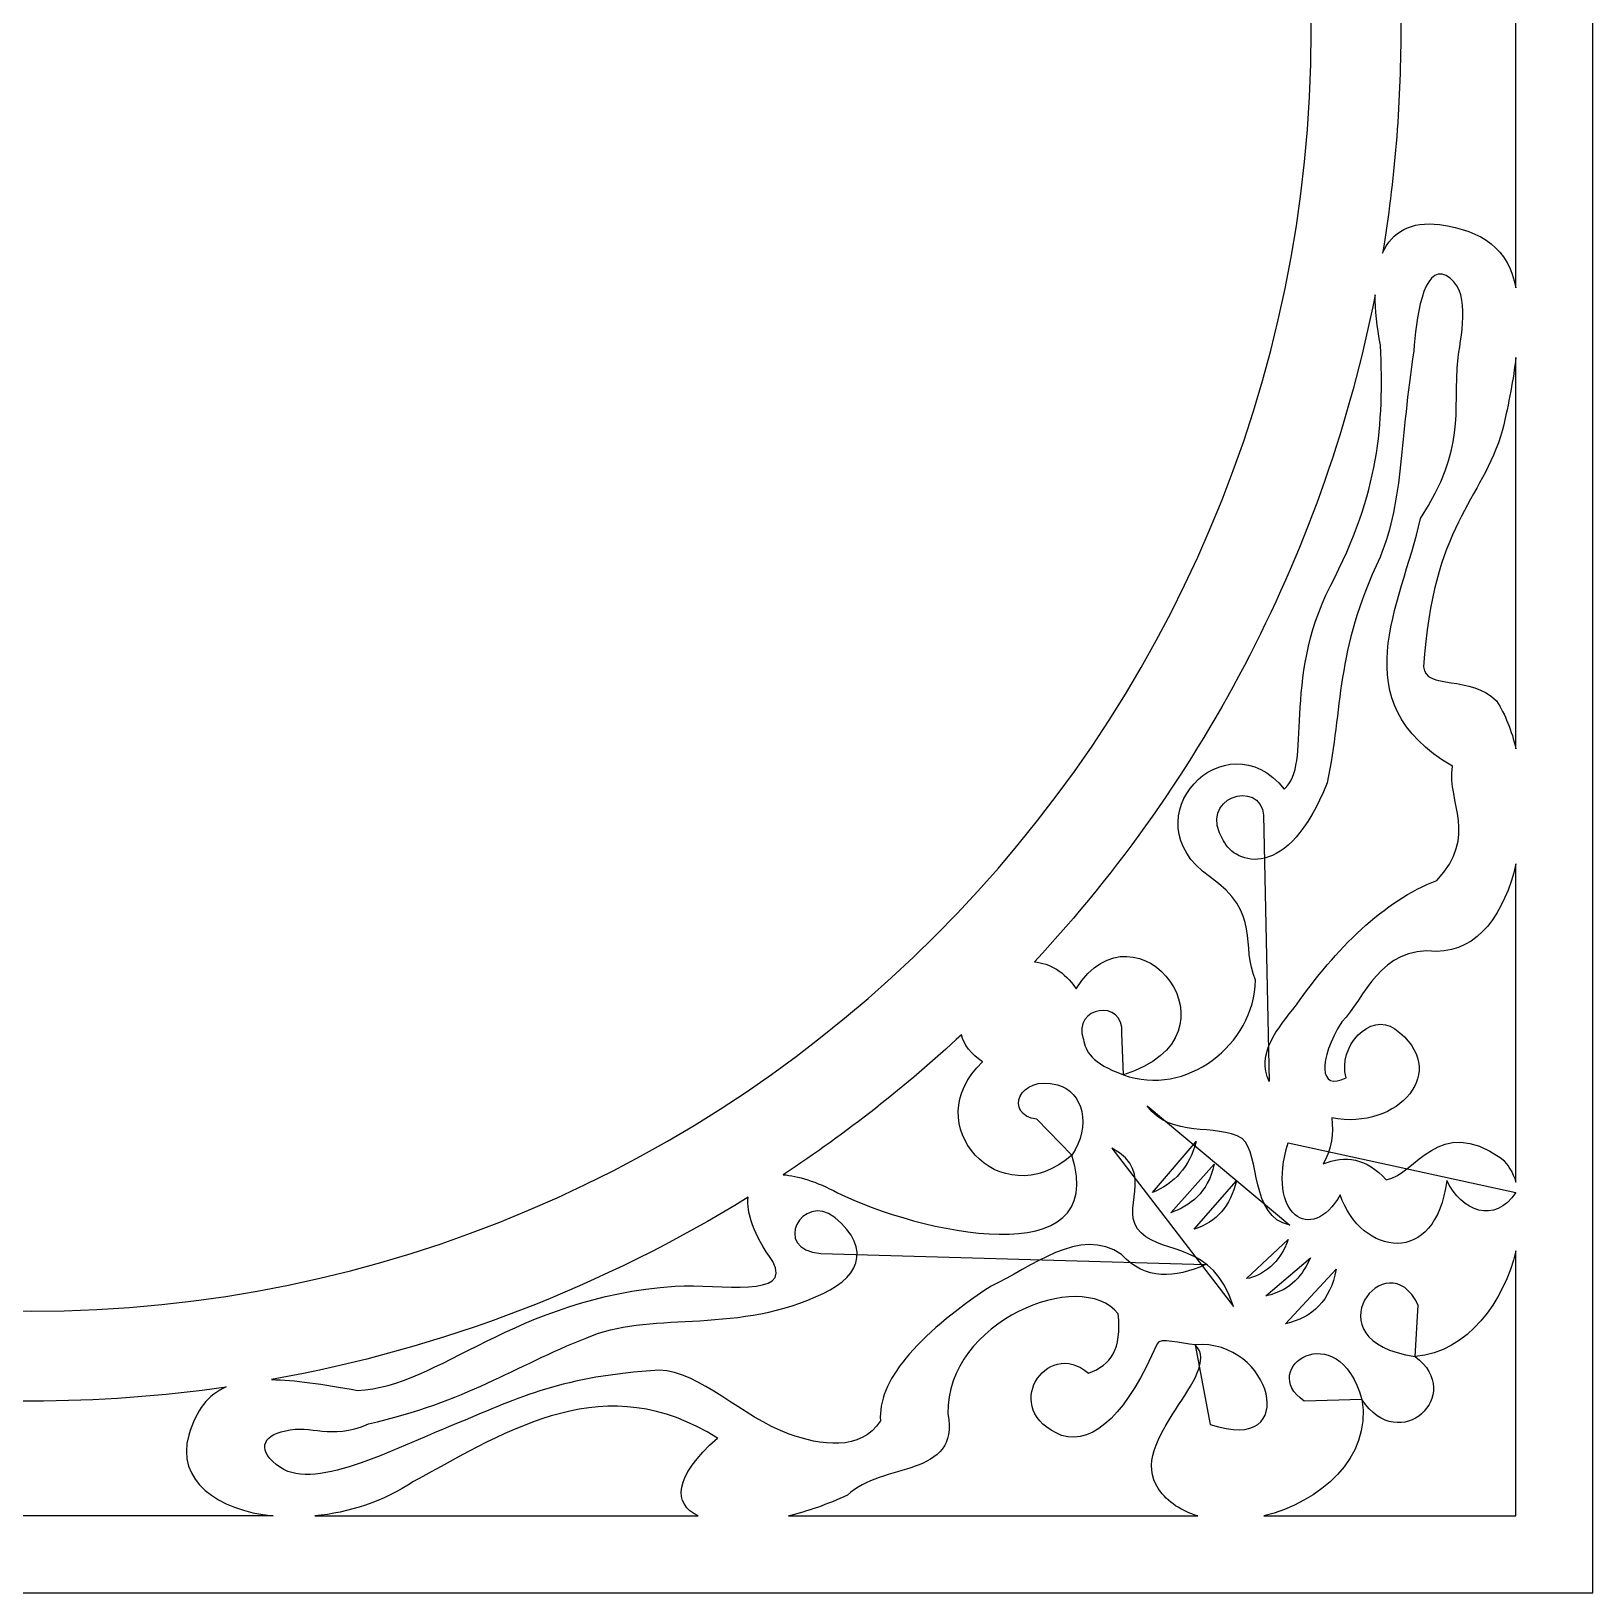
# Model space of a CAD drawing. Header units: centimetres. Extents: x 1.5 to 11.7, y -1.2 to 9.
# Drawn here: x 6.59 to 11.68, y -1.17 to 3.91 of the extents above; entities that cross this region are included whole.
import ezdxf

# ---------------------------------------------------------------- set-up
doc = ezdxf.new("R2010")
doc.units = ezdxf.units.CM
doc.header["$MEASUREMENT"] = 0
doc.layers.add('layer 1', color=7, linetype='Continuous')

msp = doc.modelspace()

# ---------------------------------------------------------------- linework, layer by layer
at = {"layer": 'layer 1', "color": 250}
for points, knots in [([(1.50051, 9.00077), (1.50051, 9.00077), (11.67524, 9.00077), (11.67524, 9.00077), (11.67524, 9.00077), (11.67524, 9.00077), (11.67524, -1.17396), (11.67524, -1.17396), (11.67524, -1.17396), (11.67524, -1.17396), (1.50051, -1.17396), (1.50051, -1.17396), (1.50051, -1.17396), (1.50051, -1.17396), (1.50051, 9.00077), (1.50051, 9.00077)], [0, 0, 0, 0, 0.2, 0.2, 0.2, 0.2, 0.4, 0.4, 0.4, 0.4, 0.6, 0.6, 0.6, 0.6, 1, 1, 1, 1]), ([(6.58787, 8.08337), (8.88461, 8.08337), (10.75784, 6.21014), (10.75784, 3.9134), (10.75784, 3.9134), (10.75784, 1.61666), (8.88461, -0.25657), (6.58787, -0.25657), (6.58787, -0.25657), (4.29113, -0.25657), (2.4179, 1.61666), (2.4179, 3.9134), (2.4179, 3.9134), (2.4179, 6.21014), (4.29113, 8.08337), (6.58787, 8.08337)], [0, 0, 0, 0, 0.2, 0.2, 0.2, 0.2, 0.4, 0.4, 0.4, 0.4, 0.6, 0.6, 0.6, 0.6, 1, 1, 1, 1]), ([(11.42504, 3.07689), (11.39946, 3.20665), (11.31729, 3.26221), (11.17636, 3.2837), (11.17636, 3.2837), (11.08199, 3.29507), (11.02149, 3.25992), (10.99071, 3.19063), (10.99071, 3.19063), (11.02933, 3.42602), (11.04974, 3.66738), (11.04974, 3.9134), (11.04974, 3.9134), (11.04974, 4.16056), (11.02913, 4.40304), (10.99016, 4.63945), (10.99016, 4.63945), (11.02077, 4.56935), (11.08143, 4.53371), (11.17636, 4.54514), (11.17636, 4.54514), (11.31729, 4.56663), (11.39946, 4.62219), (11.42504, 4.75196), (11.42504, 4.75196), (11.42504, 4.75196), (11.42504, 3.07689), (11.42504, 3.07689)], [0, 0, 0, 0, 0.125, 0.125, 0.125, 0.125, 0.25, 0.25, 0.25, 0.25, 0.375, 0.375, 0.375, 0.375, 0.5, 0.5, 0.5, 0.5, 0.625, 0.625, 0.625, 0.625, 0.75, 0.75, 0.75, 0.75, 1, 1, 1, 1]), ([(10.60264, 1.35911), (10.5947, 1.47861), (10.38219, 1.41933), (10.47272, 1.27589), (10.47272, 1.27589), (10.50892, 1.19923), (10.68251, 1.13913), (10.80953, 1.46521), (10.80953, 1.46521), (10.86237, 1.71103), (10.83413, 1.88901), (10.98247, 2.20027), (10.98247, 2.20027), (11.0593, 2.39045), (11.04699, 2.58784), (11.09253, 2.8719), (11.09253, 2.8719), (11.09874, 2.969), (11.12166, 3.15674), (11.19769, 3.11742), (11.19769, 3.11742), (11.27793, 3.07409), (11.24985, 2.9393), (11.23621, 2.85023), (11.23621, 2.85023), (11.21896, 2.65816), (11.26472, 2.56329), (11.11428, 2.32549), (11.11428, 2.32549), (11.04907, 2.03872), (10.85755, 1.72917), (11.21778, 1.51911), (11.21778, 1.51911), (11.20093, 1.39475), (11.30444, 1.29686), (11.16723, 1.14602), (11.16723, 1.14602), (10.99528, 1.0832), (10.83594, 0.92099), (10.70989, 0.74163), (10.70989, 0.74163), (10.64746, 0.66227), (10.57848, 0.58374), (10.62083, 0.49129), (10.62083, 0.49129), (10.62083, 0.49129), (10.60264, 1.35911), (10.60264, 1.35911)], [0, 0, 0, 0, 0.0769231, 0.0769231, 0.0769231, 0.0769231, 0.1538462, 0.1538462, 0.1538462, 0.1538462, 0.2307692, 0.2307692, 0.2307692, 0.2307692, 0.3076923, 0.3076923, 0.3076923, 0.3076923, 0.3846154, 0.3846154, 0.3846154, 0.3846154, 0.4615385, 0.4615385, 0.4615385, 0.4615385, 0.5384615, 0.5384615, 0.5384615, 0.5384615, 0.6153846, 0.6153846, 0.6153846, 0.6153846, 0.6923077, 0.6923077, 0.6923077, 0.6923077, 0.7692308, 0.7692308, 0.7692308, 0.7692308, 0.8461538, 0.8461538, 0.8461538, 0.8461538, 1, 1, 1, 1]), ([(10.9662, 3.05446), (10.9659, 3.00572), (10.9719, 2.95065), (10.98376, 2.8906), (10.98376, 2.8906), (10.99499, 2.62854), (10.98055, 2.41476), (10.82006, 2.1044), (10.82006, 2.1044), (10.66283, 1.7986), (10.76316, 1.52231), (10.67031, 1.44456), (10.67031, 1.44456), (10.47959, 1.68212), (10.15788, 1.34818), (10.42697, 1.15909), (10.42697, 1.15909), (10.59762, 1.04141), (10.5268, 0.93446), (10.57671, 0.82215), (10.57671, 0.82215), (10.57239, 0.61017), (10.34858, 0.43957), (10.14618, 0.51328), (10.14618, 0.51328), (10.55979, 0.64256), (10.1885, 1.10433), (9.99175, 0.79407), (9.99175, 0.79407), (9.95401, 0.85078), (9.9056, 0.87679), (9.85615, 0.8815), (9.85615, 0.8815), (10.4101, 1.4782), (10.80348, 2.22577), (10.9662, 3.05446)], [0, 0, 0, 0, 0.1, 0.1, 0.1, 0.1, 0.2, 0.2, 0.2, 0.2, 0.3, 0.3, 0.3, 0.3, 0.4, 0.4, 0.4, 0.4, 0.5, 0.5, 0.5, 0.5, 0.6, 0.6, 0.6, 0.6, 0.7, 0.7, 0.7, 0.7, 0.8, 0.8, 0.8, 0.8, 1, 1, 1, 1]), ([(11.42504, 1.57503), (11.41102, 1.63448), (11.38991, 1.68838), (11.36167, 1.73139), (11.36167, 1.73139), (11.28074, 1.81757), (11.12737, 1.7669), (11.12425, 1.84234), (11.12425, 1.84234), (11.1537, 2.30632), (11.31194, 2.37857), (11.38164, 2.6145), (11.38164, 2.6145), (11.40214, 2.70416), (11.41663, 2.78223), (11.42504, 2.8502), (11.42504, 2.8502), (11.42504, 2.8502), (11.42504, 1.57503), (11.42504, 1.57503)], [0, 0, 0, 0, 0.1666667, 0.1666667, 0.1666667, 0.1666667, 0.3333333, 0.3333333, 0.3333333, 0.3333333, 0.5, 0.5, 0.5, 0.5, 0.6666667, 0.6666667, 0.6666667, 0.6666667, 1, 1, 1, 1]), ([(11.42504, 0.1635), (11.41469, 0.19534), (11.39883, 0.22231), (11.37708, 0.24186), (11.37708, 0.24186), (11.17086, 0.38481), (11.10147, 0.18969), (11.00257, 0.17166), (11.00257, 0.17166), (10.93785, 0.2436), (10.86854, 0.25137), (10.79666, 0.22314), (10.79666, 0.22314), (10.82615, 0.27305), (10.83104, 0.32297), (10.82474, 0.37289), (10.82474, 0.37289), (11.04186, 0.33141), (11.21693, 0.52739), (11.03065, 0.66304), (11.03065, 0.66304), (10.9506, 0.72012), (10.84377, 0.60634), (10.87154, 0.50392), (10.87154, 0.50392), (10.78232, 0.45742), (10.78033, 0.56298), (10.8575, 0.68644), (10.8575, 0.68644), (10.93363, 0.76287), (10.98024, 0.93321), (11.16637, 0.91574), (11.16637, 0.91574), (11.30222, 0.91496), (11.38823, 1.04155), (11.42504, 1.20095), (11.42504, 1.20095), (11.42504, 1.20095), (11.42504, 0.1635), (11.42504, 0.1635)], [0, 0, 0, 0, 0.0909091, 0.0909091, 0.0909091, 0.0909091, 0.1818182, 0.1818182, 0.1818182, 0.1818182, 0.2727273, 0.2727273, 0.2727273, 0.2727273, 0.3636364, 0.3636364, 0.3636364, 0.3636364, 0.4545455, 0.4545455, 0.4545455, 0.4545455, 0.5454545, 0.5454545, 0.5454545, 0.5454545, 0.6363636, 0.6363636, 0.6363636, 0.6363636, 0.7272727, 0.7272727, 0.7272727, 0.7272727, 0.8181818, 0.8181818, 0.8181818, 0.8181818, 1, 1, 1, 1]), ([(10.14618, 0.51328), (10.04202, 0.55183), (10.02277, 0.59039), (10.01564, 0.62894), (10.01564, 0.62894), (9.97808, 0.73632), (10.15005, 0.76421), (10.14085, 0.64871), (10.14085, 0.64871), (10.14085, 0.64871), (10.14618, 0.51328), (10.14618, 0.51328)], [0, 0, 0, 0, 0.25, 0.25, 0.25, 0.25, 0.5, 0.5, 0.5, 0.5, 1, 1, 1, 1]), ([(9.6186, 0.64403), (9.62696, 0.6116), (9.64861, 0.58079), (9.68756, 0.5554), (9.68756, 0.5554), (9.4703, 0.35472), (9.74322, 0.04852), (9.97771, 0.25122), (9.97771, 0.25122), (10.10398, -0.14149), (9.47588, -0.00095), (9.2149, 0.12954), (9.2149, 0.12954), (9.14451, 0.16615), (9.08479, 0.18472), (9.03802, 0.18792), (9.03802, 0.18792), (9.24404, 0.32402), (9.43823, 0.47665), (9.6186, 0.64403)], [0, 0, 0, 0, 0.1666667, 0.1666667, 0.1666667, 0.1666667, 0.3333333, 0.3333333, 0.3333333, 0.3333333, 0.5, 0.5, 0.5, 0.5, 0.6666667, 0.6666667, 0.6666667, 0.6666667, 1, 1, 1, 1]), ([(9.97771, 0.25122), (10.0439, 0.34609), (10.01371, 0.45937), (9.93162, 0.48067), (9.93162, 0.48067), (9.80367, 0.51636), (9.75644, 0.38346), (9.86407, 0.36864), (9.86407, 0.36864), (9.86407, 0.36864), (9.97771, 0.25122), (9.97771, 0.25122)], [0, 0, 0, 0, 0.25, 0.25, 0.25, 0.25, 0.5, 0.5, 0.5, 0.5, 1, 1, 1, 1]), ([(10.22341, 0.41254), (10.30133, 0.30364), (10.44685, 0.35809), (10.53322, 0.30552), (10.53322, 0.30552), (10.5933, 0.25388), (10.55763, 0.05016), (10.68812, 0.02387), (10.68812, 0.02387), (10.68812, 0.02387), (10.22341, 0.41254), (10.22341, 0.41254)], [0, 0, 0, 0, 0.25, 0.25, 0.25, 0.25, 0.5, 0.5, 0.5, 0.5, 1, 1, 1, 1]), ([(10.10794, 0.27454), (10.26096, 0.1938), (10.1239, 0.07363), (10.2037, -0.00147), (10.2037, -0.00147), (10.28162, -0.07564), (10.43558, -0.0287), (10.50505, -0.24087), (10.50505, -0.24087), (10.50505, -0.24087), (10.10794, 0.27454), (10.10794, 0.27454)], [0, 0, 0, 0, 0.25, 0.25, 0.25, 0.25, 0.5, 0.5, 0.5, 0.5, 1, 1, 1, 1]), ([(10.24045, 0.12957), (10.31185, 0.15897), (10.36113, 0.21273), (10.38325, 0.29589), (10.38325, 0.29589), (10.38325, 0.29589), (10.24045, 0.12957), (10.24045, 0.12957)], [0, 0, 0, 0, 0.3333333, 0.3333333, 0.3333333, 0.3333333, 1, 1, 1, 1]), ([(10.68259, 0.29192), (10.61068, 0.0581), (10.75914, -0.04226), (10.85202, 0.12249), (10.85202, 0.12249), (10.92238, -0.07714), (11.16338, -0.11511), (11.19966, 0.16923), (11.19966, 0.16923), (11.24874, 0.06914), (11.35488, 0.02519), (11.42504, 0.1304), (11.42504, 0.1304), (11.42504, 0.1304), (10.68259, 0.29192), (10.68259, 0.29192)], [0, 0, 0, 0, 0.2, 0.2, 0.2, 0.2, 0.4, 0.4, 0.4, 0.4, 0.6, 0.6, 0.6, 0.6, 1, 1, 1, 1]), ([(10.30093, 0.06404), (10.36376, 0.08862), (10.41964, 0.12554), (10.44205, 0.22197), (10.44205, 0.22197), (10.44205, 0.22197), (10.30093, 0.06404), (10.30093, 0.06404)], [0, 0, 0, 0, 0.3333333, 0.3333333, 0.3333333, 0.3333333, 1, 1, 1, 1]), ([(10.37653, 0.01028), (10.44934, 0.0338), (10.49526, 0.08645), (10.5143, 0.16821), (10.5143, 0.16821), (10.5143, 0.16821), (10.37653, 0.01028), (10.37653, 0.01028)], [0, 0, 0, 0, 0.3333333, 0.3333333, 0.3333333, 0.3333333, 1, 1, 1, 1]), ([(9.16044, -0.06868), (8.99703, -0.05514), (9.10012, 0.13134), (9.20552, 0.04892), (9.20552, 0.04892), (9.33263, -0.05594), (9.28297, -0.1546), (9.1428, -0.20981), (9.1428, -0.20981), (8.87296, -0.33068), (8.59332, -0.25554), (8.39797, -0.34309), (8.39797, -0.34309), (8.16081, -0.43674), (8.00622, -0.55052), (7.68648, -0.62402), (7.68648, -0.62402), (7.56011, -0.67763), (7.50221, -0.62449), (7.41612, -0.64587), (7.41612, -0.64587), (7.33749, -0.66175), (7.32195, -0.71389), (7.39974, -0.76603), (7.39974, -0.76603), (7.51599, -0.84577), (7.79136, -0.6939), (7.98415, -0.61856), (7.98415, -0.61856), (8.17455, -0.53916), (8.32208, -0.46679), (8.6341, -0.44925), (8.6341, -0.44925), (8.76714, -0.45196), (8.90219, -0.60171), (9.05738, -0.65679), (9.05738, -0.65679), (9.15638, -0.69315), (9.29162, -0.71467), (9.35436, -0.61422), (9.35436, -0.61422), (9.34563, -0.48667), (9.4658, -0.34031), (9.71487, -0.17516), (9.71487, -0.17516), (9.84243, -0.11675), (10.00624, 0.02423), (10.13983, -0.07244), (10.13983, -0.07244), (10.21905, -0.15638), (10.31304, -0.14966), (10.41375, -0.10467), (10.41375, -0.10467), (10.41375, -0.10467), (9.16044, -0.06868), (9.16044, -0.06868)], [0, 0, 0, 0, 0.0666667, 0.0666667, 0.0666667, 0.0666667, 0.1333333, 0.1333333, 0.1333333, 0.1333333, 0.2, 0.2, 0.2, 0.2, 0.2666667, 0.2666667, 0.2666667, 0.2666667, 0.3333333, 0.3333333, 0.3333333, 0.3333333, 0.4, 0.4, 0.4, 0.4, 0.4666667, 0.4666667, 0.4666667, 0.4666667, 0.5333333, 0.5333333, 0.5333333, 0.5333333, 0.6, 0.6, 0.6, 0.6, 0.6666667, 0.6666667, 0.6666667, 0.6666667, 0.7333333, 0.7333333, 0.7333333, 0.7333333, 0.8, 0.8, 0.8, 0.8, 0.8666667, 0.8666667, 0.8666667, 0.8666667, 1, 1, 1, 1]), ([(8.92375, 0.11483), (8.91681, 0.06525), (8.94155, -0.00707), (9.00432, -0.09509), (9.00432, -0.09509), (9.06727, -0.21551), (8.8351, -0.16691), (8.68609, -0.17464), (8.68609, -0.17464), (8.15822, -0.21314), (7.9185, -0.50295), (7.65088, -0.51462), (7.65088, -0.51462), (7.53724, -0.49392), (7.44495, -0.48056), (7.37012, -0.47953), (7.37012, -0.47953), (7.93077, -0.37964), (8.45575, -0.17442), (8.92375, 0.11483)], [0, 0, 0, 0, 0.1666667, 0.1666667, 0.1666667, 0.1666667, 0.3333333, 0.3333333, 0.3333333, 0.3333333, 0.5, 0.5, 0.5, 0.5, 0.6666667, 0.6666667, 0.6666667, 0.6666667, 1, 1, 1, 1]), ([(10.54683, -0.15053), (10.5994, -0.14282), (10.65728, -0.09845), (10.68284, -0.02321), (10.68284, -0.02321), (10.68284, -0.02321), (10.54683, -0.15053), (10.54683, -0.15053)], [0, 0, 0, 0, 0.3333333, 0.3333333, 0.3333333, 0.3333333, 1, 1, 1, 1]), ([(11.09617, -0.40395), (10.74597, -0.35555), (11.00542, -0.02037), (11.10618, -0.23683), (11.10618, -0.23683), (11.10618, -0.23683), (11.09617, -0.40395), (11.09617, -0.40395)], [0, 0, 0, 0, 0.3333333, 0.3333333, 0.3333333, 0.3333333, 1, 1, 1, 1]), ([(10.60313, -0.92377), (10.78496, -0.87959), (10.95576, -0.73466), (10.92302, -0.54434), (10.92302, -0.54434), (11.04516, -0.73103), (11.26206, -0.52771), (11.09617, -0.40395), (11.09617, -0.40395), (11.26956, -0.38975), (11.38568, -0.22402), (11.42504, -0.05973), (11.42504, -0.05973), (11.42504, -0.05973), (11.42504, -0.92377), (11.42504, -0.92377), (11.42504, -0.92377), (11.42504, -0.92377), (10.60313, -0.92377), (10.60313, -0.92377)], [0, 0, 0, 0, 0.1666667, 0.1666667, 0.1666667, 0.1666667, 0.3333333, 0.3333333, 0.3333333, 0.3333333, 0.5, 0.5, 0.5, 0.5, 0.6666667, 0.6666667, 0.6666667, 0.6666667, 1, 1, 1, 1]), ([(10.61049, -0.20696), (10.69746, -0.18728), (10.73019, -0.13708), (10.75519, -0.08253), (10.75519, -0.08253), (10.75519, -0.08253), (10.61049, -0.20696), (10.61049, -0.20696)], [0, 0, 0, 0, 0.3333333, 0.3333333, 0.3333333, 0.3333333, 1, 1, 1, 1]), ([(9.05499, -0.92377), (9.11586, -0.90883), (9.18106, -0.88633), (9.24746, -0.85574), (9.24746, -0.85574), (9.35644, -0.74859), (9.61566, -0.80108), (9.5744, -0.59065), (9.5744, -0.59065), (9.5685, -0.28915), (10.00872, -0.11258), (10.12886, -0.26497), (10.12886, -0.26497), (10.14167, -0.38162), (10.10588, -0.4309), (10.03249, -0.45867), (10.03249, -0.45867), (9.8951, -0.3402), (9.73892, -0.58037), (9.94495, -0.66134), (9.94495, -0.66134), (10.05264, -0.69377), (10.16264, -0.58033), (10.25555, -0.36267), (10.25555, -0.36267), (10.26511, -0.34027), (10.33292, -0.363), (10.38017, -0.36651), (10.38017, -0.36651), (10.47644, -0.46111), (10.15155, -0.68017), (10.2603, -0.8354), (10.2603, -0.8354), (10.29108, -0.87947), (10.33596, -0.90825), (10.3881, -0.92377), (10.3881, -0.92377), (10.3881, -0.92377), (9.05499, -0.92377), (9.05499, -0.92377)], [0, 0, 0, 0, 0.0909091, 0.0909091, 0.0909091, 0.0909091, 0.1818182, 0.1818182, 0.1818182, 0.1818182, 0.2727273, 0.2727273, 0.2727273, 0.2727273, 0.3636364, 0.3636364, 0.3636364, 0.3636364, 0.4545455, 0.4545455, 0.4545455, 0.4545455, 0.5454545, 0.5454545, 0.5454545, 0.5454545, 0.6363636, 0.6363636, 0.6363636, 0.6363636, 0.7272727, 0.7272727, 0.7272727, 0.7272727, 0.8181818, 0.8181818, 0.8181818, 0.8181818, 1, 1, 1, 1]), ([(10.67416, -0.29812), (10.7617, -0.27678), (10.82102, -0.22252), (10.83911, -0.12015), (10.83911, -0.12015), (10.83911, -0.12015), (10.67416, -0.29812), (10.67416, -0.29812)], [0, 0, 0, 0, 0.3333333, 0.3333333, 0.3333333, 0.3333333, 1, 1, 1, 1]), ([(10.92302, -0.54434), (10.8458, -0.26461), (10.57869, -0.44353), (10.73517, -0.54941), (10.73517, -0.54941), (10.73517, -0.54941), (10.92302, -0.54434), (10.92302, -0.54434)], [0, 0, 0, 0, 0.3333333, 0.3333333, 0.3333333, 0.3333333, 1, 1, 1, 1]), ([(10.38017, -0.36651), (10.62774, -0.34336), (10.7314, -0.72912), (10.42844, -0.62536), (10.42844, -0.62536), (10.42844, -0.62536), (10.38017, -0.36651), (10.38017, -0.36651)], [0, 0, 0, 0, 0.3333333, 0.3333333, 0.3333333, 0.3333333, 1, 1, 1, 1]), ([(7.51206, -0.92377), (7.62078, -0.91311), (7.73498, -0.87719), (7.83368, -0.81155), (7.83368, -0.81155), (8.15143, -0.63707), (8.46176, -0.44088), (8.82333, -0.67017), (8.82333, -0.67017), (8.67882, -0.79686), (8.67934, -0.88483), (8.76068, -0.92377), (8.76068, -0.92377), (8.76068, -0.92377), (7.51206, -0.92377), (7.51206, -0.92377)], [0, 0, 0, 0, 0.2, 0.2, 0.2, 0.2, 0.4, 0.4, 0.4, 0.4, 0.6, 0.6, 0.6, 0.6, 1, 1, 1, 1]), ([(6.0753, -0.66016), (6.11665, -0.80813), (5.9827, -0.90479), (5.80042, -0.92377), (5.80042, -0.92377), (5.80042, -0.92377), (7.37572, -0.92377), (7.37572, -0.92377), (7.37572, -0.92377), (7.19344, -0.90479), (7.05949, -0.80813), (7.10084, -0.66016), (7.10084, -0.66016), (7.1253, -0.57843), (7.16392, -0.5289), (7.22331, -0.50287), (7.22331, -0.50287), (7.01566, -0.53273), (6.80356, -0.54847), (6.58787, -0.54847), (6.58787, -0.54847), (6.37239, -0.54847), (6.16048, -0.53275), (5.95302, -0.50296), (5.95302, -0.50296), (6.0123, -0.52901), (6.05087, -0.57851), (6.0753, -0.66016)], [0, 0, 0, 0, 0.125, 0.125, 0.125, 0.125, 0.25, 0.25, 0.25, 0.25, 0.375, 0.375, 0.375, 0.375, 0.5, 0.5, 0.5, 0.5, 0.625, 0.625, 0.625, 0.625, 0.75, 0.75, 0.75, 0.75, 1, 1, 1, 1])]:
    msp.add_open_spline(points, degree=3, knots=knots, dxfattribs=at)
at = {"layer": 'layer 1', "color": 250, "lineweight": 9}
for points, knots in [([(1.50051, 9.00077), (1.50051, 9.00077), (11.67524, 9.00077), (11.67524, 9.00077), (11.67524, 9.00077), (11.67524, 9.00077), (11.67524, -1.17396), (11.67524, -1.17396), (11.67524, -1.17396), (11.67524, -1.17396), (1.50051, -1.17396), (1.50051, -1.17396), (1.50051, -1.17396), (1.50051, -1.17396), (1.50051, 9.00077), (1.50051, 9.00077)], [0, 0, 0, 0, 0.2, 0.2, 0.2, 0.2, 0.4, 0.4, 0.4, 0.4, 0.6, 0.6, 0.6, 0.6, 1, 1, 1, 1]), ([(6.58787, 8.08337), (8.88461, 8.08337), (10.75784, 6.21014), (10.75784, 3.9134), (10.75784, 3.9134), (10.75784, 1.61666), (8.88461, -0.25657), (6.58787, -0.25657), (6.58787, -0.25657), (4.29113, -0.25657), (2.4179, 1.61666), (2.4179, 3.9134), (2.4179, 3.9134), (2.4179, 6.21014), (4.29113, 8.08337), (6.58787, 8.08337)], [0, 0, 0, 0, 0.2, 0.2, 0.2, 0.2, 0.4, 0.4, 0.4, 0.4, 0.6, 0.6, 0.6, 0.6, 1, 1, 1, 1]), ([(11.42504, 3.07689), (11.39946, 3.20665), (11.31729, 3.26221), (11.17636, 3.2837), (11.17636, 3.2837), (11.08199, 3.29507), (11.02149, 3.25992), (10.99071, 3.19063), (10.99071, 3.19063), (11.02933, 3.42602), (11.04974, 3.66738), (11.04974, 3.9134), (11.04974, 3.9134), (11.04974, 4.16056), (11.02913, 4.40304), (10.99016, 4.63945), (10.99016, 4.63945), (11.02077, 4.56935), (11.08143, 4.53371), (11.17636, 4.54514), (11.17636, 4.54514), (11.31729, 4.56663), (11.39946, 4.62219), (11.42504, 4.75196), (11.42504, 4.75196), (11.42504, 4.75196), (11.42504, 3.07689), (11.42504, 3.07689)], [0, 0, 0, 0, 0.125, 0.125, 0.125, 0.125, 0.25, 0.25, 0.25, 0.25, 0.375, 0.375, 0.375, 0.375, 0.5, 0.5, 0.5, 0.5, 0.625, 0.625, 0.625, 0.625, 0.75, 0.75, 0.75, 0.75, 1, 1, 1, 1]), ([(10.60264, 1.35911), (10.5947, 1.47861), (10.38219, 1.41933), (10.47272, 1.27589), (10.47272, 1.27589), (10.50892, 1.19923), (10.68251, 1.13913), (10.80953, 1.46521), (10.80953, 1.46521), (10.86237, 1.71103), (10.83413, 1.88901), (10.98247, 2.20027), (10.98247, 2.20027), (11.0593, 2.39045), (11.04699, 2.58784), (11.09253, 2.8719), (11.09253, 2.8719), (11.09874, 2.969), (11.12166, 3.15674), (11.19769, 3.11742), (11.19769, 3.11742), (11.27793, 3.07409), (11.24985, 2.9393), (11.23621, 2.85023), (11.23621, 2.85023), (11.21896, 2.65816), (11.26472, 2.56329), (11.11428, 2.32549), (11.11428, 2.32549), (11.04907, 2.03872), (10.85755, 1.72917), (11.21778, 1.51911), (11.21778, 1.51911), (11.20093, 1.39475), (11.30444, 1.29686), (11.16723, 1.14602), (11.16723, 1.14602), (10.99528, 1.0832), (10.83594, 0.92099), (10.70989, 0.74163), (10.70989, 0.74163), (10.64746, 0.66227), (10.57848, 0.58374), (10.62083, 0.49129)], [0, 0, 0, 0, 0.0833333, 0.0833333, 0.0833333, 0.0833333, 0.1666667, 0.1666667, 0.1666667, 0.1666667, 0.25, 0.25, 0.25, 0.25, 0.3333333, 0.3333333, 0.3333333, 0.3333333, 0.4166667, 0.4166667, 0.4166667, 0.4166667, 0.5, 0.5, 0.5, 0.5, 0.5833333, 0.5833333, 0.5833333, 0.5833333, 0.6666667, 0.6666667, 0.6666667, 0.6666667, 0.75, 0.75, 0.75, 0.75, 0.8333333, 0.8333333, 0.8333333, 0.8333333, 1, 1, 1, 1]), ([(10.9662, 3.05446), (10.9659, 3.00572), (10.9719, 2.95065), (10.98376, 2.8906), (10.98376, 2.8906), (10.99499, 2.62854), (10.98055, 2.41476), (10.82006, 2.1044), (10.82006, 2.1044), (10.66283, 1.7986), (10.76316, 1.52231), (10.67031, 1.44456), (10.67031, 1.44456), (10.47959, 1.68212), (10.15788, 1.34818), (10.42697, 1.15909), (10.42697, 1.15909), (10.59762, 1.04141), (10.5268, 0.93446), (10.57671, 0.82215), (10.57671, 0.82215), (10.57239, 0.61017), (10.34858, 0.43957), (10.14618, 0.51328), (10.14618, 0.51328), (10.55979, 0.64256), (10.1885, 1.10433), (9.99175, 0.79407), (9.99175, 0.79407), (9.95401, 0.85078), (9.9056, 0.87679), (9.85615, 0.8815), (9.85615, 0.8815), (10.4101, 1.4782), (10.80348, 2.22577), (10.9662, 3.05446)], [0, 0, 0, 0, 0.1, 0.1, 0.1, 0.1, 0.2, 0.2, 0.2, 0.2, 0.3, 0.3, 0.3, 0.3, 0.4, 0.4, 0.4, 0.4, 0.5, 0.5, 0.5, 0.5, 0.6, 0.6, 0.6, 0.6, 0.7, 0.7, 0.7, 0.7, 0.8, 0.8, 0.8, 0.8, 1, 1, 1, 1]), ([(11.42504, 1.57503), (11.41102, 1.63448), (11.38991, 1.68838), (11.36167, 1.73139), (11.36167, 1.73139), (11.28074, 1.81757), (11.12737, 1.7669), (11.12425, 1.84234), (11.12425, 1.84234), (11.1537, 2.30632), (11.31194, 2.37857), (11.38164, 2.6145), (11.38164, 2.6145), (11.40214, 2.70416), (11.41663, 2.78223), (11.42504, 2.8502), (11.42504, 2.8502), (11.42504, 2.8502), (11.42504, 1.57503), (11.42504, 1.57503)], [0, 0, 0, 0, 0.1666667, 0.1666667, 0.1666667, 0.1666667, 0.3333333, 0.3333333, 0.3333333, 0.3333333, 0.5, 0.5, 0.5, 0.5, 0.6666667, 0.6666667, 0.6666667, 0.6666667, 1, 1, 1, 1]), ([(11.42504, 0.1635), (11.41469, 0.19534), (11.39883, 0.22231), (11.37708, 0.24186), (11.37708, 0.24186), (11.17086, 0.38481), (11.10147, 0.18969), (11.00257, 0.17166), (11.00257, 0.17166), (10.93785, 0.2436), (10.86854, 0.25137), (10.79666, 0.22314), (10.79666, 0.22314), (10.82615, 0.27305), (10.83104, 0.32297), (10.82474, 0.37289), (10.82474, 0.37289), (11.04186, 0.33141), (11.21693, 0.52739), (11.03065, 0.66304), (11.03065, 0.66304), (10.9506, 0.72012), (10.84377, 0.60634), (10.87154, 0.50392), (10.87154, 0.50392), (10.78232, 0.45742), (10.78033, 0.56298), (10.8575, 0.68644), (10.8575, 0.68644), (10.93363, 0.76287), (10.98024, 0.93321), (11.16637, 0.91574), (11.16637, 0.91574), (11.30222, 0.91496), (11.38823, 1.04155), (11.42504, 1.20095), (11.42504, 1.20095), (11.42504, 1.20095), (11.42504, 0.1635), (11.42504, 0.1635)], [0, 0, 0, 0, 0.0909091, 0.0909091, 0.0909091, 0.0909091, 0.1818182, 0.1818182, 0.1818182, 0.1818182, 0.2727273, 0.2727273, 0.2727273, 0.2727273, 0.3636364, 0.3636364, 0.3636364, 0.3636364, 0.4545455, 0.4545455, 0.4545455, 0.4545455, 0.5454545, 0.5454545, 0.5454545, 0.5454545, 0.6363636, 0.6363636, 0.6363636, 0.6363636, 0.7272727, 0.7272727, 0.7272727, 0.7272727, 0.8181818, 0.8181818, 0.8181818, 0.8181818, 1, 1, 1, 1]), ([(10.14618, 0.51328), (10.04202, 0.55183), (10.02277, 0.59039), (10.01564, 0.62894), (10.01564, 0.62894), (9.97808, 0.73632), (10.15005, 0.76421), (10.14085, 0.64871)], [0, 0, 0, 0, 0.3333333, 0.3333333, 0.3333333, 0.3333333, 1, 1, 1, 1]), ([(9.6186, 0.64403), (9.62696, 0.6116), (9.64861, 0.58079), (9.68756, 0.5554), (9.68756, 0.5554), (9.4703, 0.35472), (9.74322, 0.04852), (9.97771, 0.25122), (9.97771, 0.25122), (10.10398, -0.14149), (9.47588, -0.00095), (9.2149, 0.12954), (9.2149, 0.12954), (9.14451, 0.16615), (9.08479, 0.18472), (9.03802, 0.18792), (9.03802, 0.18792), (9.24404, 0.32402), (9.43823, 0.47665), (9.6186, 0.64403)], [0, 0, 0, 0, 0.1666667, 0.1666667, 0.1666667, 0.1666667, 0.3333333, 0.3333333, 0.3333333, 0.3333333, 0.5, 0.5, 0.5, 0.5, 0.6666667, 0.6666667, 0.6666667, 0.6666667, 1, 1, 1, 1]), ([(9.97771, 0.25122), (10.0439, 0.34609), (10.01371, 0.45937), (9.93162, 0.48067), (9.93162, 0.48067), (9.80367, 0.51636), (9.75644, 0.38346), (9.86407, 0.36864)], [0, 0, 0, 0, 0.3333333, 0.3333333, 0.3333333, 0.3333333, 1, 1, 1, 1]), ([(10.22341, 0.41254), (10.30133, 0.30364), (10.44685, 0.35809), (10.53322, 0.30552), (10.53322, 0.30552), (10.5933, 0.25388), (10.55763, 0.05016), (10.68812, 0.02387)], [0, 0, 0, 0, 0.3333333, 0.3333333, 0.3333333, 0.3333333, 1, 1, 1, 1]), ([(10.10794, 0.27454), (10.26096, 0.1938), (10.1239, 0.07363), (10.2037, -0.00147), (10.2037, -0.00147), (10.28162, -0.07564), (10.43558, -0.0287), (10.50505, -0.24087)], [0, 0, 0, 0, 0.3333333, 0.3333333, 0.3333333, 0.3333333, 1, 1, 1, 1]), ([(10.68259, 0.29192), (10.61068, 0.0581), (10.75914, -0.04226), (10.85202, 0.12249), (10.85202, 0.12249), (10.92238, -0.07714), (11.16338, -0.11511), (11.19966, 0.16923), (11.19966, 0.16923), (11.24874, 0.06914), (11.35488, 0.02519), (11.42504, 0.1304)], [0, 0, 0, 0, 0.25, 0.25, 0.25, 0.25, 0.5, 0.5, 0.5, 0.5, 1, 1, 1, 1]), ([(9.16044, -0.06868), (8.99703, -0.05514), (9.10012, 0.13134), (9.20552, 0.04892), (9.20552, 0.04892), (9.33263, -0.05594), (9.28297, -0.1546), (9.1428, -0.20981), (9.1428, -0.20981), (8.87296, -0.33068), (8.59332, -0.25554), (8.39797, -0.34309), (8.39797, -0.34309), (8.16081, -0.43674), (8.00622, -0.55052), (7.68648, -0.62402), (7.68648, -0.62402), (7.56011, -0.67763), (7.50221, -0.62449), (7.41612, -0.64587), (7.41612, -0.64587), (7.33749, -0.66175), (7.32195, -0.71389), (7.39974, -0.76603), (7.39974, -0.76603), (7.51599, -0.84577), (7.79136, -0.6939), (7.98415, -0.61856), (7.98415, -0.61856), (8.17455, -0.53916), (8.32208, -0.46679), (8.6341, -0.44925), (8.6341, -0.44925), (8.76714, -0.45196), (8.90219, -0.60171), (9.05738, -0.65679), (9.05738, -0.65679), (9.15638, -0.69315), (9.29162, -0.71467), (9.35436, -0.61422), (9.35436, -0.61422), (9.34563, -0.48667), (9.4658, -0.34031), (9.71487, -0.17516), (9.71487, -0.17516), (9.84243, -0.11675), (10.00624, 0.02423), (10.13983, -0.07244), (10.13983, -0.07244), (10.21905, -0.15638), (10.31304, -0.14966), (10.41375, -0.10467)], [0, 0, 0, 0, 0.0714286, 0.0714286, 0.0714286, 0.0714286, 0.1428571, 0.1428571, 0.1428571, 0.1428571, 0.2142857, 0.2142857, 0.2142857, 0.2142857, 0.2857143, 0.2857143, 0.2857143, 0.2857143, 0.3571429, 0.3571429, 0.3571429, 0.3571429, 0.4285714, 0.4285714, 0.4285714, 0.4285714, 0.5, 0.5, 0.5, 0.5, 0.5714286, 0.5714286, 0.5714286, 0.5714286, 0.6428571, 0.6428571, 0.6428571, 0.6428571, 0.7142857, 0.7142857, 0.7142857, 0.7142857, 0.7857143, 0.7857143, 0.7857143, 0.7857143, 0.8571429, 0.8571429, 0.8571429, 0.8571429, 1, 1, 1, 1]), ([(8.92375, 0.11483), (8.91681, 0.06525), (8.94155, -0.00707), (9.00432, -0.09509), (9.00432, -0.09509), (9.06727, -0.21551), (8.8351, -0.16691), (8.68609, -0.17464), (8.68609, -0.17464), (8.15822, -0.21314), (7.9185, -0.50295), (7.65088, -0.51462), (7.65088, -0.51462), (7.53724, -0.49392), (7.44495, -0.48056), (7.37012, -0.47953), (7.37012, -0.47953), (7.93077, -0.37964), (8.45575, -0.17442), (8.92375, 0.11483)], [0, 0, 0, 0, 0.1666667, 0.1666667, 0.1666667, 0.1666667, 0.3333333, 0.3333333, 0.3333333, 0.3333333, 0.5, 0.5, 0.5, 0.5, 0.6666667, 0.6666667, 0.6666667, 0.6666667, 1, 1, 1, 1]), ([(10.60313, -0.92377), (10.78496, -0.87959), (10.95576, -0.73466), (10.92302, -0.54434), (10.92302, -0.54434), (11.04516, -0.73103), (11.26206, -0.52771), (11.09617, -0.40395), (11.09617, -0.40395), (11.26956, -0.38975), (11.38568, -0.22402), (11.42504, -0.05973), (11.42504, -0.05973), (11.42504, -0.05973), (11.42504, -0.92377), (11.42504, -0.92377), (11.42504, -0.92377), (11.42504, -0.92377), (10.60313, -0.92377), (10.60313, -0.92377)], [0, 0, 0, 0, 0.1666667, 0.1666667, 0.1666667, 0.1666667, 0.3333333, 0.3333333, 0.3333333, 0.3333333, 0.5, 0.5, 0.5, 0.5, 0.6666667, 0.6666667, 0.6666667, 0.6666667, 1, 1, 1, 1]), ([(9.05499, -0.92377), (9.11586, -0.90883), (9.18106, -0.88633), (9.24746, -0.85574), (9.24746, -0.85574), (9.35644, -0.74859), (9.61566, -0.80108), (9.5744, -0.59065), (9.5744, -0.59065), (9.5685, -0.28915), (10.00872, -0.11258), (10.12886, -0.26497), (10.12886, -0.26497), (10.14167, -0.38162), (10.10588, -0.4309), (10.03249, -0.45867), (10.03249, -0.45867), (9.8951, -0.3402), (9.73892, -0.58037), (9.94495, -0.66134), (9.94495, -0.66134), (10.05264, -0.69377), (10.16264, -0.58033), (10.25555, -0.36267), (10.25555, -0.36267), (10.26511, -0.34027), (10.33292, -0.363), (10.38017, -0.36651), (10.38017, -0.36651), (10.47644, -0.46111), (10.15155, -0.68017), (10.2603, -0.8354), (10.2603, -0.8354), (10.29108, -0.87947), (10.33596, -0.90825), (10.3881, -0.92377), (10.3881, -0.92377), (10.3881, -0.92377), (9.05499, -0.92377), (9.05499, -0.92377)], [0, 0, 0, 0, 0.0909091, 0.0909091, 0.0909091, 0.0909091, 0.1818182, 0.1818182, 0.1818182, 0.1818182, 0.2727273, 0.2727273, 0.2727273, 0.2727273, 0.3636364, 0.3636364, 0.3636364, 0.3636364, 0.4545455, 0.4545455, 0.4545455, 0.4545455, 0.5454545, 0.5454545, 0.5454545, 0.5454545, 0.6363636, 0.6363636, 0.6363636, 0.6363636, 0.7272727, 0.7272727, 0.7272727, 0.7272727, 0.8181818, 0.8181818, 0.8181818, 0.8181818, 1, 1, 1, 1]), ([(7.51206, -0.92377), (7.62078, -0.91311), (7.73498, -0.87719), (7.83368, -0.81155), (7.83368, -0.81155), (8.15143, -0.63707), (8.46176, -0.44088), (8.82333, -0.67017), (8.82333, -0.67017), (8.67882, -0.79686), (8.67934, -0.88483), (8.76068, -0.92377), (8.76068, -0.92377), (8.76068, -0.92377), (7.51206, -0.92377), (7.51206, -0.92377)], [0, 0, 0, 0, 0.2, 0.2, 0.2, 0.2, 0.4, 0.4, 0.4, 0.4, 0.6, 0.6, 0.6, 0.6, 1, 1, 1, 1]), ([(6.0753, -0.66016), (6.11665, -0.80813), (5.9827, -0.90479), (5.80042, -0.92377), (5.80042, -0.92377), (5.80042, -0.92377), (7.37572, -0.92377), (7.37572, -0.92377), (7.37572, -0.92377), (7.19344, -0.90479), (7.05949, -0.80813), (7.10084, -0.66016), (7.10084, -0.66016), (7.1253, -0.57843), (7.16392, -0.5289), (7.22331, -0.50287), (7.22331, -0.50287), (7.01566, -0.53273), (6.80356, -0.54847), (6.58787, -0.54847), (6.58787, -0.54847), (6.37239, -0.54847), (6.16048, -0.53275), (5.95302, -0.50296), (5.95302, -0.50296), (6.0123, -0.52901), (6.05087, -0.57851), (6.0753, -0.66016)], [0, 0, 0, 0, 0.125, 0.125, 0.125, 0.125, 0.25, 0.25, 0.25, 0.25, 0.375, 0.375, 0.375, 0.375, 0.5, 0.5, 0.5, 0.5, 0.625, 0.625, 0.625, 0.625, 0.75, 0.75, 0.75, 0.75, 1, 1, 1, 1])]:
    msp.add_open_spline(points, degree=3, knots=knots, dxfattribs=at)
for points in [[(10.24045, 0.12957), (10.31185, 0.15897), (10.36113, 0.21273), (10.38325, 0.29589)], [(10.30093, 0.06404), (10.36376, 0.08862), (10.41964, 0.12554), (10.44205, 0.22197)], [(10.37653, 0.01028), (10.44934, 0.0338), (10.49526, 0.08645), (10.5143, 0.16821)], [(10.54683, -0.15053), (10.5994, -0.14282), (10.65728, -0.09845), (10.68284, -0.02321)], [(11.09617, -0.40395), (10.74597, -0.35555), (11.00542, -0.02037), (11.10618, -0.23683)], [(10.61049, -0.20696), (10.69746, -0.18728), (10.73019, -0.13708), (10.75519, -0.08253)], [(10.67416, -0.29812), (10.7617, -0.27678), (10.82102, -0.22252), (10.83911, -0.12015)], [(10.92302, -0.54434), (10.8458, -0.26461), (10.57869, -0.44353), (10.73517, -0.54941)], [(10.38017, -0.36651), (10.62774, -0.34336), (10.7314, -0.72912), (10.42844, -0.62536)]]:
    msp.add_open_spline(points, degree=3, dxfattribs=at)

doc.saveas('drawing.dxf')
